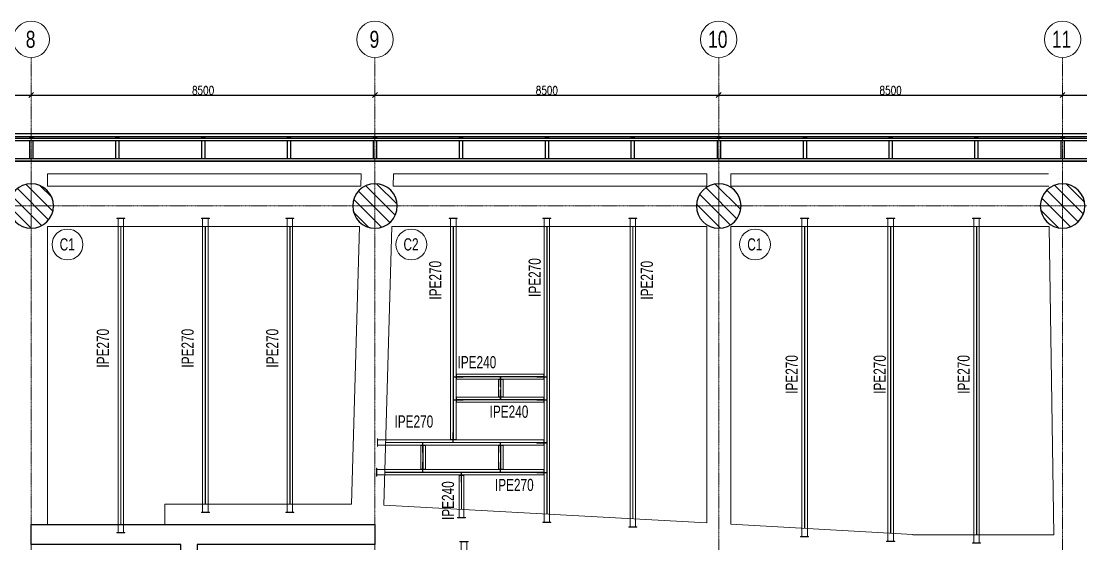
# Model space of a CAD drawing. Header units: millimetres. Extents: x -899 to 76352, y -21218 to 30068.
# Drawn here: x 12399 to 38598, y 17150 to 30068 of the extents above; entities that cross this region are included whole.
import ezdxf

# ---------------------------------------------------------------- set-up
doc = ezdxf.new("R2010")
doc.units = ezdxf.units.MM
doc.header["$LTSCALE"] = 0.9
doc.linetypes.add('Grid Line', pattern=[3.33375, 1.905, -0.47625, 0.47625, -0.47625])
for name, color, linetype, lineweight in [('0-2', 250, 'Continuous', 5), ('A_ALMA', 255, 'Continuous', 5), ('E_COLUMNAS', 1, 'Continuous', 18), ('E_COLUMNAS-3', 1, 'Continuous', 35), ('E_COLUMNAS-4', 1, 'Continuous', 25), ('E_EJES', 8, 'Continuous', 9), ('E_EJES-1', 8, 'Grid Line', 9), ('E_MUROS-1', 2, 'Continuous', 25), ('E_TEXTO', 3, 'Continuous', 9), ('E_VIGAS', 5, 'Continuous', 9), ('E_VIGAS-1', 5, 'Continuous', 25), ('E_VIGAS-2', 10, 'Continuous', 25), ('P-PLATINA', 6, 'Continuous', 15), ('VIGAS_HCB', 253, 'Continuous', 15)]:
    doc.layers.add(name, color=color, linetype=linetype, lineweight=lineweight)
doc.layers.add('COTAS', color=8, linetype='Continuous')
doc.styles.add('Arial Narrow', font='', dxfattribs={"width": 0.85, "height": 0.3})
doc.styles.add('CNI_COTAS', font='romans.shx', dxfattribs={"width": 0.8})
doc.styles.add('Swis721 LtCn BT', font='swisscl.ttf', dxfattribs={"height": 0.42})
doc.styles.get('Arial Narrow').set_extended_font_data('Arial Narrow')
doc.dimstyles.new('1.5', dxfattribs={"dimscale": 0, "dimtxt": 200, "dimasz": 120, "dimexe": 4, "dimexo": 4, "dimgap": 15, "dimtad": 1, "dimdec": 0, "dimzin": 4, "dimdsep": 46, "dimtxsty": 'CNI_COTAS', "dimblk": 'OBLIQUE', "dimcen": -0.09, "dimclrd": 256, "dimclrt": 3, "dimadec": 0, "dimazin": 0, "dimtfac": 1, "dimtdec": 0, "dimtmove": 2, "dimatfit": 0, "dimldrblk": 'OBLIQUE', "dimfxl": 0.05, "dimtolj": 1, "dimtzin": 0, "dimarcsym": 0})

# ---------------------------------------------------------------- blocks, each defined once
blk = doc.blocks.new('EST_SFM_VIGA-METALICA-SECCION-C - EST_SFM_VIGA-METALICA-UPN160-1604346-PLANTA TIPO PISO 18 A PISO 23')
at = {"layer": 'E_VIGAS-1'}
for p, q in [((30.11, 0.018), (-30.277, 0.018)), ((-30.272, -0.047), (30.104, -0.047))]:
    blk.add_line(p, q, dxfattribs=at)
blk = doc.blocks.new('EST_SFM_VIGA-METALICA-SECCION-C - EST_SFM_VIGA-METALICA-UPN100-1526554-PLANTA TIPO PISO 18 A PISO 23')
at = {"layer": 'E_VIGAS-2'}
for p, q in [((34.942, 0.018), (-34.929, 0.018)), ((-34.929, -0.032), (34.942, -0.032))]:
    blk.add_line(p, q, dxfattribs=at)
blk = doc.blocks.new('EST_SFM_VIGA-METALICA-SECCION-C - EST_SFM_VIGA-METALICA-UPN100-1526616-PLANTA TIPO PISO 18 A PISO 23')
at = {"layer": 'E_VIGAS-2'}
for p, q in [((34.044, 0.032), (-34.827, 0.032)), ((-34.827, -0.018), (34.044, -0.018))]:
    blk.add_line(p, q, dxfattribs=at)
blk = doc.blocks.new('DCTIB_CNI_EST_MOD-1A-FAC_0001_rvt-2-PLANTA TIPO PISO 18 A PISO 23')
at = {"layer": 'E_VIGAS-1'}
for p, q in [((-65.703, 167.858), (-65.703, 167.859)), ((-65.703, 167.859), (-65.675, 167.859)), ((-65.621, 167.858), (-65.703, 167.858)), ((-65.703, 167.858), (-65.703, 167.83)), ((-65.703, 167.78), (-65.703, 167.33)), ((-65.665, 167.864), (-65.665, 167.878)), ((-65.665, 167.859), (-65.665, 167.864)), ((-65.66, 167.878), (-65.66, 167.864)), ((-65.66, 167.864), (-65.66, 167.859)), ((-65.649, 167.859), (-65.621, 167.859)), ((-65.621, 167.859), (-65.621, 167.858)), ((-65.621, 167.858), (-65.621, 167.83)), ((-65.621, 167.78), (-65.621, 167.33)), ((-63.578, 167.858), (-63.578, 167.859)), ((-63.578, 167.859), (-63.55, 167.859)), ((-63.496, 167.858), (-63.578, 167.858)), ((-63.578, 167.858), (-63.578, 167.83)), ((-63.578, 167.78), (-63.578, 167.33)), ((-63.54, 167.864), (-63.54, 167.878)), ((-63.54, 167.859), (-63.54, 167.864)), ((-63.535, 167.878), (-63.535, 167.864)), ((-63.535, 167.864), (-63.535, 167.859)), ((-63.524, 167.859), (-63.496, 167.859)), ((-63.496, 167.859), (-63.496, 167.858)), ((-63.496, 167.858), (-63.496, 167.83)), ((-63.496, 167.78), (-63.496, 167.33)), ((-61.453, 167.858), (-61.453, 167.859)), ((-61.453, 167.859), (-61.425, 167.859)), ((-61.371, 167.858), (-61.453, 167.858)), ((-61.453, 167.858), (-61.453, 167.83)), ((-61.453, 167.78), (-61.453, 167.33)), ((-61.415, 167.864), (-61.415, 167.878)), ((-61.415, 167.859), (-61.415, 167.864)), ((-61.41, 167.878), (-61.41, 167.864)), ((-61.41, 167.864), (-61.41, 167.859)), ((-61.399, 167.859), (-61.371, 167.859)), ((-61.371, 167.859), (-61.371, 167.858)), ((-61.371, 167.858), (-61.371, 167.83)), ((-61.371, 167.78), (-61.371, 167.33)), ((-59.328, 167.859), (-59.3, 167.859)), ((-59.328, 167.858), (-59.328, 167.859)), ((-59.246, 167.858), (-59.328, 167.858)), ((-59.328, 167.83), (-59.328, 167.858)), ((-59.328, 167.33), (-59.328, 167.78)), ((-59.29, 167.864), (-59.29, 167.878)), ((-59.29, 167.859), (-59.29, 167.864)), ((-59.285, 167.878), (-59.285, 167.864)), ((-59.285, 167.864), (-59.285, 167.859)), ((-59.274, 167.859), (-59.246, 167.859)), ((-59.246, 167.859), (-59.246, 167.858)), ((-59.246, 167.83), (-59.246, 167.858)), ((-59.246, 167.33), (-59.246, 167.78)), ((-57.203, 167.858), (-57.203, 167.859)), ((-57.203, 167.859), (-57.176, 167.859)), ((-57.121, 167.858), (-57.203, 167.858)), ((-57.203, 167.858), (-57.203, 167.83)), ((-57.203, 167.78), (-57.203, 167.33)), ((-57.165, 167.864), (-57.165, 167.878)), ((-57.165, 167.859), (-57.165, 167.864)), ((-57.16, 167.878), (-57.16, 167.864)), ((-57.16, 167.864), (-57.16, 167.859)), ((-57.149, 167.859), (-57.121, 167.859)), ((-57.121, 167.859), (-57.121, 167.858)), ((-57.121, 167.858), (-57.121, 167.83)), ((-57.121, 167.78), (-57.121, 167.33)), ((-55.078, 167.858), (-55.078, 167.859)), ((-55.078, 167.859), (-55.05, 167.859)), ((-54.996, 167.858), (-55.078, 167.858)), ((-55.078, 167.858), (-55.078, 167.83)), ((-55.078, 167.78), (-55.078, 167.33)), ((-55.04, 167.864), (-55.04, 167.878)), ((-55.04, 167.859), (-55.04, 167.864)), ((-55.035, 167.878), (-55.035, 167.864)), ((-55.035, 167.864), (-55.035, 167.859)), ((-55.024, 167.859), (-54.996, 167.859)), ((-54.996, 167.859), (-54.996, 167.858)), ((-54.996, 167.858), (-54.996, 167.83)), ((-54.996, 167.78), (-54.996, 167.33)), ((-52.953, 167.858), (-52.953, 167.859)), ((-52.953, 167.859), (-52.925, 167.859)), ((-52.871, 167.858), (-52.953, 167.858)), ((-52.953, 167.858), (-52.953, 167.83)), ((-52.953, 167.78), (-52.953, 167.33)), ((-52.915, 167.864), (-52.915, 167.878)), ((-52.915, 167.859), (-52.915, 167.864)), ((-52.91, 167.878), (-52.91, 167.864)), ((-52.91, 167.864), (-52.91, 167.859)), ((-52.899, 167.859), (-52.871, 167.859)), ((-52.871, 167.859), (-52.871, 167.858)), ((-52.871, 167.858), (-52.871, 167.83)), ((-52.871, 167.78), (-52.871, 167.33)), ((-50.828, 167.859), (-50.8, 167.859)), ((-50.828, 167.858), (-50.828, 167.859)), ((-50.746, 167.858), (-50.828, 167.858)), ((-50.828, 167.83), (-50.828, 167.858)), ((-50.828, 167.33), (-50.828, 167.78)), ((-50.79, 167.864), (-50.79, 167.878)), ((-50.79, 167.859), (-50.79, 167.864)), ((-50.785, 167.878), (-50.785, 167.864)), ((-50.785, 167.864), (-50.785, 167.859)), ((-50.774, 167.859), (-50.746, 167.859)), ((-50.746, 167.859), (-50.746, 167.858)), ((-50.746, 167.83), (-50.746, 167.858)), ((-50.746, 167.33), (-50.746, 167.78)), ((-48.703, 167.858), (-48.703, 167.859)), ((-48.703, 167.859), (-48.676, 167.859)), ((-48.621, 167.858), (-48.703, 167.858)), ((-48.703, 167.858), (-48.703, 167.83)), ((-48.703, 167.78), (-48.703, 167.33)), ((-48.665, 167.864), (-48.665, 167.878)), ((-48.665, 167.859), (-48.665, 167.864)), ((-48.66, 167.878), (-48.66, 167.864)), ((-48.66, 167.864), (-48.66, 167.859)), ((-48.649, 167.859), (-48.621, 167.859)), ((-48.621, 167.859), (-48.621, 167.858)), ((-48.621, 167.858), (-48.621, 167.83)), ((-48.621, 167.78), (-48.621, 167.33)), ((-46.578, 167.858), (-46.578, 167.859)), ((-46.578, 167.859), (-46.55, 167.859)), ((-46.496, 167.858), (-46.578, 167.858)), ((-46.578, 167.858), (-46.578, 167.83)), ((-46.578, 167.78), (-46.578, 167.33)), ((-46.54, 167.864), (-46.54, 167.878)), ((-46.54, 167.859), (-46.54, 167.864)), ((-46.535, 167.878), (-46.535, 167.864)), ((-46.535, 167.864), (-46.535, 167.859)), ((-46.524, 167.859), (-46.496, 167.859)), ((-46.496, 167.859), (-46.496, 167.858)), ((-46.496, 167.858), (-46.496, 167.83)), ((-46.496, 167.78), (-46.496, 167.33)), ((-44.453, 167.858), (-44.453, 167.859)), ((-44.453, 167.859), (-44.425, 167.859)), ((-44.371, 167.858), (-44.453, 167.858)), ((-44.453, 167.858), (-44.453, 167.83)), ((-44.453, 167.78), (-44.453, 167.33)), ((-44.415, 167.864), (-44.415, 167.878)), ((-44.415, 167.859), (-44.415, 167.864)), ((-44.41, 167.878), (-44.41, 167.864)), ((-44.41, 167.864), (-44.41, 167.859)), ((-44.399, 167.859), (-44.371, 167.859)), ((-44.371, 167.859), (-44.371, 167.858)), ((-44.371, 167.858), (-44.371, 167.83)), ((-44.371, 167.78), (-44.371, 167.33)), ((-42.328, 167.859), (-42.3, 167.859)), ((-42.328, 167.858), (-42.328, 167.859)), ((-42.246, 167.858), (-42.328, 167.858)), ((-42.328, 167.83), (-42.328, 167.858)), ((-42.328, 167.33), (-42.328, 167.78)), ((-42.29, 167.864), (-42.29, 167.878)), ((-42.29, 167.859), (-42.29, 167.864)), ((-42.285, 167.878), (-42.285, 167.864)), ((-42.285, 167.864), (-42.285, 167.859)), ((-42.274, 167.859), (-42.246, 167.859)), ((-42.246, 167.859), (-42.246, 167.858)), ((-42.246, 167.83), (-42.246, 167.858)), ((-42.246, 167.33), (-42.246, 167.78)), ((-40.203, 167.858), (-40.203, 167.859)), ((-40.203, 167.859), (-40.176, 167.859)), ((-40.121, 167.858), (-40.203, 167.858)), ((-40.203, 167.858), (-40.203, 167.83)), ((-40.203, 167.78), (-40.203, 167.33)), ((-40.165, 167.864), (-40.165, 167.878)), ((-40.165, 167.859), (-40.165, 167.864)), ((-40.16, 167.878), (-40.16, 167.864)), ((-40.16, 167.864), (-40.16, 167.859)), ((-40.149, 167.859), (-40.121, 167.859)), ((-40.121, 167.859), (-40.121, 167.858)), ((-40.121, 167.858), (-40.121, 167.83)), ((-40.121, 167.78), (-40.121, 167.33)), ((-65.703, 167.28), (-65.703, 167.263)), ((-65.621, 167.263), (-65.703, 167.263)), ((-65.621, 167.28), (-65.621, 167.263)), ((-63.578, 167.28), (-63.578, 167.263)), ((-63.496, 167.263), (-63.578, 167.263)), ((-63.496, 167.28), (-63.496, 167.263)), ((-61.453, 167.28), (-61.453, 167.263)), ((-61.371, 167.263), (-61.453, 167.263)), ((-61.371, 167.28), (-61.371, 167.263)), ((-59.328, 167.263), (-59.328, 167.28)), ((-59.246, 167.263), (-59.328, 167.263)), ((-59.246, 167.263), (-59.246, 167.28)), ((-57.203, 167.28), (-57.203, 167.263)), ((-57.121, 167.263), (-57.203, 167.263)), ((-57.121, 167.28), (-57.121, 167.263)), ((-55.078, 167.28), (-55.078, 167.263)), ((-54.996, 167.263), (-55.078, 167.263)), ((-54.996, 167.28), (-54.996, 167.263)), ((-52.953, 167.28), (-52.953, 167.26)), ((-52.871, 167.26), (-52.953, 167.26)), ((-52.871, 167.28), (-52.871, 167.26)), ((-50.828, 167.263), (-50.828, 167.28)), ((-50.746, 167.263), (-50.828, 167.263)), ((-50.746, 167.263), (-50.746, 167.28)), ((-48.703, 167.28), (-48.703, 167.263)), ((-48.621, 167.263), (-48.703, 167.263)), ((-48.621, 167.28), (-48.621, 167.263)), ((-46.578, 167.28), (-46.578, 167.263)), ((-46.496, 167.263), (-46.578, 167.263)), ((-46.496, 167.28), (-46.496, 167.263)), ((-44.453, 167.28), (-44.453, 167.263)), ((-44.371, 167.263), (-44.453, 167.263)), ((-44.371, 167.28), (-44.371, 167.263)), ((-42.328, 167.263), (-42.328, 167.28)), ((-42.246, 167.263), (-42.328, 167.263)), ((-42.246, 167.263), (-42.246, 167.28)), ((-40.203, 167.28), (-40.203, 167.263)), ((-40.121, 167.263), (-40.203, 167.263)), ((-40.121, 167.28), (-40.121, 167.263))]:
    blk.add_line(p, q, dxfattribs=at)
for points, knots in [([(-65.675, 167.859), (-65.674, 167.859), (-65.673, 167.859), (-65.67, 167.859), (-65.668, 167.86), (-65.666, 167.86), (-65.665, 167.862), (-65.665, 167.863), (-65.665, 167.864)], [0, 0, 0, 0, 0.142857, 0.285714, 0.428571, 0.571429, 0.785714, 1, 1, 1, 1]), ([(-65.665, 167.864), (-65.665, 167.863), (-65.665, 167.862), (-65.667, 167.86), (-65.668, 167.86), (-65.67, 167.859), (-65.671, 167.859), (-65.672, 167.859), (-65.674, 167.859), (-65.675, 167.859)], [0, 0, 0, 0, 0.285714, 0.428571, 0.571429, 0.678571, 0.732143, 0.785714, 1, 1, 1, 1]), ([(-65.649, 167.859), (-65.65, 167.859), (-65.651, 167.859), (-65.654, 167.859), (-65.656, 167.86), (-65.658, 167.86), (-65.659, 167.862), (-65.66, 167.863), (-65.66, 167.864)], [0, 0, 0, 0, 0.142857, 0.285714, 0.428571, 0.571429, 0.785714, 1, 1, 1, 1]), ([(-65.66, 167.864), (-65.66, 167.863), (-65.659, 167.862), (-65.658, 167.86), (-65.656, 167.86), (-65.655, 167.859), (-65.654, 167.859), (-65.652, 167.859), (-65.65, 167.859), (-65.649, 167.859)], [0, 0, 0, 0, 0.285714, 0.428571, 0.571429, 0.678571, 0.732143, 0.785714, 1, 1, 1, 1]), ([(-63.55, 167.859), (-63.549, 167.859), (-63.548, 167.859), (-63.545, 167.859), (-63.543, 167.86), (-63.541, 167.86), (-63.54, 167.862), (-63.54, 167.863), (-63.54, 167.864)], [0, 0, 0, 0, 0.142857, 0.285714, 0.428571, 0.571429, 0.785714, 1, 1, 1, 1]), ([(-63.54, 167.864), (-63.54, 167.863), (-63.54, 167.862), (-63.542, 167.86), (-63.543, 167.86), (-63.545, 167.859), (-63.546, 167.859), (-63.547, 167.859), (-63.549, 167.859), (-63.55, 167.859)], [0, 0, 0, 0, 0.285714, 0.428571, 0.571429, 0.678571, 0.732143, 0.785714, 1, 1, 1, 1]), ([(-63.524, 167.859), (-63.525, 167.859), (-63.526, 167.859), (-63.529, 167.859), (-63.531, 167.86), (-63.533, 167.86), (-63.534, 167.862), (-63.535, 167.863), (-63.535, 167.864)], [0, 0, 0, 0, 0.142857, 0.285714, 0.428571, 0.571429, 0.785714, 1, 1, 1, 1]), ([(-63.535, 167.864), (-63.535, 167.863), (-63.534, 167.862), (-63.533, 167.86), (-63.531, 167.86), (-63.53, 167.859), (-63.529, 167.859), (-63.527, 167.859), (-63.525, 167.859), (-63.524, 167.859)], [0, 0, 0, 0, 0.285714, 0.428571, 0.571429, 0.678571, 0.732143, 0.785714, 1, 1, 1, 1]), ([(-61.425, 167.859), (-61.424, 167.859), (-61.423, 167.859), (-61.42, 167.859), (-61.418, 167.86), (-61.416, 167.86), (-61.415, 167.862), (-61.415, 167.863), (-61.415, 167.864)], [0, 0, 0, 0, 0.142857, 0.285714, 0.428571, 0.571429, 0.785714, 1, 1, 1, 1]), ([(-61.415, 167.864), (-61.415, 167.863), (-61.415, 167.862), (-61.417, 167.86), (-61.418, 167.86), (-61.42, 167.859), (-61.421, 167.859), (-61.422, 167.859), (-61.424, 167.859), (-61.425, 167.859)], [0, 0, 0, 0, 0.285714, 0.428571, 0.571429, 0.678571, 0.732143, 0.785714, 1, 1, 1, 1]), ([(-61.399, 167.859), (-61.4, 167.859), (-61.401, 167.859), (-61.404, 167.859), (-61.406, 167.86), (-61.408, 167.86), (-61.409, 167.862), (-61.41, 167.863), (-61.41, 167.864)], [0, 0, 0, 0, 0.142857, 0.285714, 0.428571, 0.571429, 0.785714, 1, 1, 1, 1]), ([(-61.41, 167.864), (-61.41, 167.863), (-61.409, 167.862), (-61.408, 167.86), (-61.406, 167.86), (-61.405, 167.859), (-61.404, 167.859), (-61.402, 167.859), (-61.4, 167.859), (-61.399, 167.859)], [0, 0, 0, 0, 0.285714, 0.428571, 0.571429, 0.678571, 0.732143, 0.785714, 1, 1, 1, 1]), ([(-59.29, 167.864), (-59.29, 167.863), (-59.29, 167.862), (-59.292, 167.86), (-59.293, 167.86), (-59.295, 167.859), (-59.296, 167.859), (-59.297, 167.859), (-59.299, 167.859), (-59.3, 167.859)], [0, 0, 0, 0, 0.285714, 0.428571, 0.571429, 0.678571, 0.732143, 0.785714, 1, 1, 1, 1]), ([(-59.3, 167.859), (-59.299, 167.859), (-59.298, 167.859), (-59.295, 167.859), (-59.293, 167.86), (-59.291, 167.86), (-59.29, 167.862), (-59.29, 167.863), (-59.29, 167.864)], [0, 0, 0, 0, 0.142857, 0.285714, 0.428571, 0.571429, 0.785714, 1, 1, 1, 1]), ([(-59.285, 167.864), (-59.285, 167.863), (-59.284, 167.862), (-59.283, 167.86), (-59.281, 167.86), (-59.28, 167.859), (-59.279, 167.859), (-59.277, 167.859), (-59.275, 167.859), (-59.274, 167.859)], [0, 0, 0, 0, 0.285714, 0.428571, 0.571429, 0.678571, 0.732143, 0.785714, 1, 1, 1, 1]), ([(-59.274, 167.859), (-59.275, 167.859), (-59.276, 167.859), (-59.279, 167.859), (-59.281, 167.86), (-59.283, 167.86), (-59.284, 167.862), (-59.285, 167.863), (-59.285, 167.864)], [0, 0, 0, 0, 0.142857, 0.285714, 0.428571, 0.571429, 0.785714, 1, 1, 1, 1]), ([(-57.176, 167.859), (-57.175, 167.859), (-57.173, 167.859), (-57.171, 167.859), (-57.168, 167.86), (-57.167, 167.86), (-57.165, 167.862), (-57.165, 167.863), (-57.165, 167.864)], [0, 0, 0, 0, 0.142857, 0.285714, 0.428571, 0.571429, 0.785714, 1, 1, 1, 1]), ([(-57.165, 167.864), (-57.165, 167.863), (-57.165, 167.862), (-57.167, 167.86), (-57.168, 167.86), (-57.17, 167.859), (-57.171, 167.859), (-57.173, 167.859), (-57.174, 167.859), (-57.176, 167.859)], [0, 0, 0, 0, 0.285714, 0.428571, 0.571429, 0.678571, 0.732143, 0.785714, 1, 1, 1, 1]), ([(-57.149, 167.859), (-57.15, 167.859), (-57.152, 167.859), (-57.154, 167.859), (-57.156, 167.86), (-57.158, 167.86), (-57.16, 167.862), (-57.16, 167.863), (-57.16, 167.864)], [0, 0, 0, 0, 0.142857, 0.285714, 0.428571, 0.571429, 0.785714, 1, 1, 1, 1]), ([(-57.16, 167.864), (-57.16, 167.863), (-57.159, 167.862), (-57.158, 167.86), (-57.156, 167.86), (-57.155, 167.859), (-57.154, 167.859), (-57.152, 167.859), (-57.15, 167.859), (-57.149, 167.859)], [0, 0, 0, 0, 0.285714, 0.428571, 0.571429, 0.678571, 0.732143, 0.785714, 1, 1, 1, 1]), ([(-55.05, 167.859), (-55.049, 167.859), (-55.048, 167.859), (-55.045, 167.859), (-55.043, 167.86), (-55.041, 167.86), (-55.04, 167.862), (-55.04, 167.863), (-55.04, 167.864)], [0, 0, 0, 0, 0.142857, 0.285714, 0.428571, 0.571429, 0.785714, 1, 1, 1, 1]), ([(-55.04, 167.864), (-55.04, 167.863), (-55.04, 167.862), (-55.042, 167.86), (-55.043, 167.86), (-55.045, 167.859), (-55.046, 167.859), (-55.047, 167.859), (-55.049, 167.859), (-55.05, 167.859)], [0, 0, 0, 0, 0.285714, 0.428571, 0.571429, 0.678571, 0.732143, 0.785714, 1, 1, 1, 1]), ([(-55.024, 167.859), (-55.025, 167.859), (-55.026, 167.859), (-55.029, 167.859), (-55.031, 167.86), (-55.033, 167.86), (-55.034, 167.862), (-55.035, 167.863), (-55.035, 167.864)], [0, 0, 0, 0, 0.142857, 0.285714, 0.428571, 0.571429, 0.785714, 1, 1, 1, 1]), ([(-55.035, 167.864), (-55.035, 167.863), (-55.034, 167.862), (-55.033, 167.86), (-55.031, 167.86), (-55.03, 167.859), (-55.029, 167.859), (-55.027, 167.859), (-55.025, 167.859), (-55.024, 167.859)], [0, 0, 0, 0, 0.285714, 0.428571, 0.571429, 0.678571, 0.732143, 0.785714, 1, 1, 1, 1]), ([(-52.925, 167.859), (-52.924, 167.859), (-52.923, 167.859), (-52.92, 167.859), (-52.918, 167.86), (-52.916, 167.86), (-52.915, 167.862), (-52.915, 167.863), (-52.915, 167.864)], [0, 0, 0, 0, 0.142857, 0.285714, 0.428571, 0.571429, 0.785714, 1, 1, 1, 1]), ([(-52.915, 167.864), (-52.915, 167.863), (-52.915, 167.862), (-52.917, 167.86), (-52.918, 167.86), (-52.92, 167.859), (-52.921, 167.859), (-52.922, 167.859), (-52.924, 167.859), (-52.925, 167.859)], [0, 0, 0, 0, 0.285714, 0.428571, 0.571429, 0.678571, 0.732143, 0.785714, 1, 1, 1, 1]), ([(-52.899, 167.859), (-52.9, 167.859), (-52.901, 167.859), (-52.904, 167.859), (-52.906, 167.86), (-52.908, 167.86), (-52.909, 167.862), (-52.91, 167.863), (-52.91, 167.864)], [0, 0, 0, 0, 0.142857, 0.285714, 0.428571, 0.571429, 0.785714, 1, 1, 1, 1]), ([(-52.91, 167.864), (-52.91, 167.863), (-52.909, 167.862), (-52.908, 167.86), (-52.906, 167.86), (-52.905, 167.859), (-52.904, 167.859), (-52.902, 167.859), (-52.9, 167.859), (-52.899, 167.859)], [0, 0, 0, 0, 0.285714, 0.428571, 0.571429, 0.678571, 0.732143, 0.785714, 1, 1, 1, 1]), ([(-50.79, 167.864), (-50.79, 167.863), (-50.79, 167.862), (-50.792, 167.86), (-50.793, 167.86), (-50.795, 167.859), (-50.796, 167.859), (-50.797, 167.859), (-50.799, 167.859), (-50.8, 167.859)], [0, 0, 0, 0, 0.285714, 0.428571, 0.571429, 0.678571, 0.732143, 0.785714, 1, 1, 1, 1]), ([(-50.8, 167.859), (-50.799, 167.859), (-50.798, 167.859), (-50.795, 167.859), (-50.793, 167.86), (-50.791, 167.86), (-50.79, 167.862), (-50.79, 167.863), (-50.79, 167.864)], [0, 0, 0, 0, 0.142857, 0.285714, 0.428571, 0.571429, 0.785714, 1, 1, 1, 1]), ([(-50.785, 167.864), (-50.785, 167.863), (-50.784, 167.862), (-50.783, 167.86), (-50.781, 167.86), (-50.78, 167.859), (-50.779, 167.859), (-50.777, 167.859), (-50.775, 167.859), (-50.774, 167.859)], [0, 0, 0, 0, 0.285714, 0.428571, 0.571429, 0.678571, 0.732143, 0.785714, 1, 1, 1, 1]), ([(-50.774, 167.859), (-50.775, 167.859), (-50.776, 167.859), (-50.779, 167.859), (-50.781, 167.86), (-50.783, 167.86), (-50.784, 167.862), (-50.785, 167.863), (-50.785, 167.864)], [0, 0, 0, 0, 0.142857, 0.285714, 0.428571, 0.571429, 0.785714, 1, 1, 1, 1]), ([(-48.676, 167.859), (-48.675, 167.859), (-48.673, 167.859), (-48.671, 167.859), (-48.668, 167.86), (-48.667, 167.86), (-48.665, 167.862), (-48.665, 167.863), (-48.665, 167.864)], [0, 0, 0, 0, 0.142857, 0.285714, 0.428571, 0.571429, 0.785714, 1, 1, 1, 1]), ([(-48.665, 167.864), (-48.665, 167.863), (-48.665, 167.862), (-48.667, 167.86), (-48.668, 167.86), (-48.67, 167.859), (-48.671, 167.859), (-48.673, 167.859), (-48.674, 167.859), (-48.676, 167.859)], [0, 0, 0, 0, 0.285714, 0.428571, 0.571429, 0.678571, 0.732143, 0.785714, 1, 1, 1, 1]), ([(-48.649, 167.859), (-48.65, 167.859), (-48.652, 167.859), (-48.654, 167.859), (-48.656, 167.86), (-48.658, 167.86), (-48.66, 167.862), (-48.66, 167.863), (-48.66, 167.864)], [0, 0, 0, 0, 0.142857, 0.285714, 0.428571, 0.571429, 0.785714, 1, 1, 1, 1]), ([(-48.66, 167.864), (-48.66, 167.863), (-48.659, 167.862), (-48.658, 167.86), (-48.656, 167.86), (-48.655, 167.859), (-48.654, 167.859), (-48.652, 167.859), (-48.65, 167.859), (-48.649, 167.859)], [0, 0, 0, 0, 0.285714, 0.428571, 0.571429, 0.678571, 0.732143, 0.785714, 1, 1, 1, 1]), ([(-46.55, 167.859), (-46.549, 167.859), (-46.548, 167.859), (-46.545, 167.859), (-46.543, 167.86), (-46.541, 167.86), (-46.54, 167.862), (-46.54, 167.863), (-46.54, 167.864)], [0, 0, 0, 0, 0.142857, 0.285714, 0.428571, 0.571429, 0.785714, 1, 1, 1, 1]), ([(-46.54, 167.864), (-46.54, 167.863), (-46.54, 167.862), (-46.542, 167.86), (-46.543, 167.86), (-46.545, 167.859), (-46.546, 167.859), (-46.547, 167.859), (-46.549, 167.859), (-46.55, 167.859)], [0, 0, 0, 0, 0.285714, 0.428571, 0.571429, 0.678571, 0.732143, 0.785714, 1, 1, 1, 1]), ([(-46.524, 167.859), (-46.525, 167.859), (-46.526, 167.859), (-46.529, 167.859), (-46.531, 167.86), (-46.533, 167.86), (-46.534, 167.862), (-46.535, 167.863), (-46.535, 167.864)], [0, 0, 0, 0, 0.142857, 0.285714, 0.428571, 0.571429, 0.785714, 1, 1, 1, 1]), ([(-46.535, 167.864), (-46.535, 167.863), (-46.534, 167.862), (-46.533, 167.86), (-46.531, 167.86), (-46.53, 167.859), (-46.529, 167.859), (-46.527, 167.859), (-46.525, 167.859), (-46.524, 167.859)], [0, 0, 0, 0, 0.285714, 0.428571, 0.571429, 0.678571, 0.732143, 0.785714, 1, 1, 1, 1]), ([(-44.425, 167.859), (-44.424, 167.859), (-44.423, 167.859), (-44.42, 167.859), (-44.418, 167.86), (-44.416, 167.86), (-44.415, 167.862), (-44.415, 167.863), (-44.415, 167.864)], [0, 0, 0, 0, 0.142857, 0.285714, 0.428571, 0.571429, 0.785714, 1, 1, 1, 1]), ([(-44.415, 167.864), (-44.415, 167.863), (-44.415, 167.862), (-44.417, 167.86), (-44.418, 167.86), (-44.42, 167.859), (-44.421, 167.859), (-44.422, 167.859), (-44.424, 167.859), (-44.425, 167.859)], [0, 0, 0, 0, 0.285714, 0.428571, 0.571429, 0.678571, 0.732143, 0.785714, 1, 1, 1, 1]), ([(-44.399, 167.859), (-44.4, 167.859), (-44.401, 167.859), (-44.404, 167.859), (-44.406, 167.86), (-44.408, 167.86), (-44.409, 167.862), (-44.41, 167.863), (-44.41, 167.864)], [0, 0, 0, 0, 0.142857, 0.285714, 0.428571, 0.571429, 0.785714, 1, 1, 1, 1]), ([(-44.41, 167.864), (-44.41, 167.863), (-44.409, 167.862), (-44.408, 167.86), (-44.406, 167.86), (-44.405, 167.859), (-44.404, 167.859), (-44.402, 167.859), (-44.4, 167.859), (-44.399, 167.859)], [0, 0, 0, 0, 0.285714, 0.428571, 0.571429, 0.678571, 0.732143, 0.785714, 1, 1, 1, 1]), ([(-42.29, 167.864), (-42.29, 167.863), (-42.29, 167.862), (-42.292, 167.86), (-42.293, 167.86), (-42.295, 167.859), (-42.296, 167.859), (-42.297, 167.859), (-42.299, 167.859), (-42.3, 167.859)], [0, 0, 0, 0, 0.285714, 0.428571, 0.571429, 0.678571, 0.732143, 0.785714, 1, 1, 1, 1]), ([(-42.3, 167.859), (-42.299, 167.859), (-42.298, 167.859), (-42.295, 167.859), (-42.293, 167.86), (-42.291, 167.86), (-42.29, 167.862), (-42.29, 167.863), (-42.29, 167.864)], [0, 0, 0, 0, 0.142857, 0.285714, 0.428571, 0.571429, 0.785714, 1, 1, 1, 1]), ([(-42.285, 167.864), (-42.285, 167.863), (-42.284, 167.862), (-42.283, 167.86), (-42.281, 167.86), (-42.28, 167.859), (-42.279, 167.859), (-42.277, 167.859), (-42.275, 167.859), (-42.274, 167.859)], [0, 0, 0, 0, 0.285714, 0.428571, 0.571429, 0.678571, 0.732143, 0.785714, 1, 1, 1, 1]), ([(-42.274, 167.859), (-42.275, 167.859), (-42.276, 167.859), (-42.279, 167.859), (-42.281, 167.86), (-42.283, 167.86), (-42.284, 167.862), (-42.285, 167.863), (-42.285, 167.864)], [0, 0, 0, 0, 0.142857, 0.285714, 0.428571, 0.571429, 0.785714, 1, 1, 1, 1]), ([(-40.176, 167.859), (-40.175, 167.859), (-40.173, 167.859), (-40.171, 167.859), (-40.168, 167.86), (-40.167, 167.86), (-40.165, 167.862), (-40.165, 167.863), (-40.165, 167.864)], [0, 0, 0, 0, 0.142857, 0.285714, 0.428571, 0.571429, 0.785714, 1, 1, 1, 1]), ([(-40.165, 167.864), (-40.165, 167.863), (-40.165, 167.862), (-40.167, 167.86), (-40.168, 167.86), (-40.17, 167.859), (-40.171, 167.859), (-40.173, 167.859), (-40.174, 167.859), (-40.176, 167.859)], [0, 0, 0, 0, 0.285714, 0.428571, 0.571429, 0.678571, 0.732143, 0.785714, 1, 1, 1, 1]), ([(-40.149, 167.859), (-40.15, 167.859), (-40.152, 167.859), (-40.154, 167.859), (-40.156, 167.86), (-40.158, 167.86), (-40.16, 167.862), (-40.16, 167.863), (-40.16, 167.864)], [0, 0, 0, 0, 0.142857, 0.285714, 0.428571, 0.571429, 0.785714, 1, 1, 1, 1]), ([(-40.16, 167.864), (-40.16, 167.863), (-40.159, 167.862), (-40.158, 167.86), (-40.156, 167.86), (-40.155, 167.859), (-40.154, 167.859), (-40.152, 167.859), (-40.15, 167.859), (-40.149, 167.859)], [0, 0, 0, 0, 0.285714, 0.428571, 0.571429, 0.678571, 0.732143, 0.785714, 1, 1, 1, 1])]:
    blk.add_open_spline(points, degree=3, knots=knots, dxfattribs=at)
for name, p in [('EST_SFM_VIGA-METALICA-SECCION-C - EST_SFM_VIGA-METALICA-UPN160-1604346-PLANTA TIPO PISO 18 A PISO 23', (-40.081, 167.925)), ('EST_SFM_VIGA-METALICA-SECCION-C - EST_SFM_VIGA-METALICA-UPN100-1526554-PLANTA TIPO PISO 18 A PISO 23', (-40.169, 167.812)), ('EST_SFM_VIGA-METALICA-SECCION-C - EST_SFM_VIGA-METALICA-UPN100-1526616-PLANTA TIPO PISO 18 A PISO 23', (-39.77, 167.298))]:
    blk.add_blockref(name, p, dxfattribs=at)
blk = doc.blocks.new('Grid - CNI_NOMBRE EJES-372759-PLANTA TIPO PISO 18 A PISO 23')
at = {"layer": 'E_EJES'}
blk.add_circle((0, 0), 0.003, dxfattribs=at)
blk = doc.blocks.new('CNI_TAG COLUMNAS CONCRETO MARCA - CNI_COLUMNA CONCRETO-582370-PLANTA TIPO PISO 18 A PISO 23')
at = {"layer": 'E_TEXTO'}
for start, end in [(360, 180), (180, 360)]:
    blk.add_arc((0.00026, -0.00015), 0.00254, start, end, dxfattribs=at)
blk = doc.blocks.new('EST_SCM_COLUMNA-SECCION-CIRCULAR - EST_SCM_COLUMNA-CONCRETO-CIRCULAR_Ø_110cm-1246219-_58_00m_N_E_-NIVEL-15 DOC')
at = {"layer": 'E_COLUMNAS'}
h = blk.add_hatch(dxfattribs=at)
h.set_pattern_fill('FP_15', color=256, style=0, pattern_type=2)
h.set_pattern_definition([(135, (65.662, -166.162), (-0.15909903, -0.15909903), [])])
h.paths.add_polyline_path([(0.041, -0.548), (0.122, -0.536), (0.201, -0.512), (0.275, -0.476), (0.343, -0.43), (0.403, -0.374), (0.454, -0.31), (0.496, -0.239), (0.526, -0.162), (0.544, -0.082), (0.55, 0), (0.544, 0.082), (0.526, 0.162), (0.492, 0.245), (0.454, 0.31), (0.402, 0.375), (0.343, 0.43), (0.275, 0.476), (0.201, 0.512), (0.122, 0.536), (0.041, 0.548), (-0.041, 0.548), (-0.122, 0.536), (-0.201, 0.512), (-0.275, 0.476), (-0.343, 0.43), (-0.403, 0.374), (-0.454, 0.31), (-0.496, 0.239), (-0.526, 0.162), (-0.544, 0.082), (-0.55, 0), (-0.544, -0.082), (-0.526, -0.162), (-0.496, -0.239), (-0.454, -0.31), (-0.403, -0.374), (-0.343, -0.43), (-0.275, -0.476), (-0.201, -0.512), (-0.122, -0.536), (-0.041, -0.548)])
at = {"layer": 'E_COLUMNAS-4'}
for start, end in [(0, 180), (180, 0)]:
    blk.add_arc((0, 0), 0.55, start, end, dxfattribs=at)
blk = doc.blocks.new('EST_SCM_COLUMNA-SECCION-CIRCULAR - EST_SCM_COLUMNA-CONCRETO-CIRCULAR_Ø_110cm-V18-_58_00m_N_E_-NIVEL-15 DOC')
at = {"layer": 'E_COLUMNAS'}
h = blk.add_hatch(dxfattribs=at)
h.set_pattern_fill('FP_17', color=256, style=0, pattern_type=2)
h.set_pattern_definition([(135, (57.162, -166.162), (-0.15909903, -0.15909903), [])])
h.paths.add_polyline_path([(-0.041, -0.548), (0.041, -0.548), (0.122, -0.536), (0.204, -0.511), (0.275, -0.476), (0.343, -0.43), (0.403, -0.374), (0.454, -0.31), (0.496, -0.239), (0.526, -0.162), (0.544, -0.082), (0.55, 0), (0.544, 0.082), (0.526, 0.162), (0.496, 0.239), (0.454, 0.31), (0.402, 0.375), (0.343, 0.43), (0.275, 0.476), (0.201, 0.512), (0.122, 0.536), (0.041, 0.548), (-0.041, 0.548), (-0.122, 0.536), (-0.201, 0.512), (-0.275, 0.476), (-0.343, 0.43), (-0.403, 0.374), (-0.454, 0.31), (-0.496, 0.239), (-0.526, 0.162), (-0.544, 0.082), (-0.55, 0), (-0.544, -0.082), (-0.526, -0.162), (-0.496, -0.239), (-0.454, -0.31), (-0.403, -0.374), (-0.343, -0.43), (-0.275, -0.476), (-0.201, -0.512), (-0.122, -0.536), (-0.079, -0.543)])
at = {"layer": 'E_COLUMNAS-4'}
for start, end in [(0, 180), (180, 0)]:
    blk.add_arc((0, 0), 0.55, start, end, dxfattribs=at)
blk = doc.blocks.new('EST_SCM_COLUMNA-SECCION-CIRCULAR - EST_SCM_COLUMNA-CONCRETO-CIRCULAR_Ø_110cm-V19-_58_00m_N_E_-NIVEL-15 DOC')
at = {"layer": 'E_COLUMNAS'}
h = blk.add_hatch(dxfattribs=at)
h.set_pattern_fill('FP_18', color=256, style=0, pattern_type=2)
h.set_pattern_definition([(135, (48.662, -166.162), (-0.15909903, -0.15909903), [])])
h.paths.add_polyline_path([(0.041, -0.548), (0.122, -0.536), (0.201, -0.512), (0.275, -0.476), (0.343, -0.43), (0.403, -0.374), (0.454, -0.31), (0.496, -0.239), (0.526, -0.162), (0.544, -0.082), (0.55, 0), (0.544, 0.082), (0.526, 0.162), (0.496, 0.239), (0.454, 0.31), (0.402, 0.375), (0.343, 0.43), (0.275, 0.476), (0.201, 0.512), (0.122, 0.536), (0.041, 0.548), (-0.041, 0.548), (-0.122, 0.536), (-0.201, 0.512), (-0.275, 0.476), (-0.343, 0.43), (-0.403, 0.374), (-0.454, 0.31), (-0.496, 0.239), (-0.526, 0.162), (-0.544, 0.082), (-0.55, 0), (-0.544, -0.082), (-0.526, -0.162), (-0.496, -0.239), (-0.454, -0.31), (-0.403, -0.374), (-0.343, -0.43), (-0.275, -0.476), (-0.201, -0.512), (-0.122, -0.536), (-0.041, -0.548)])
at = {"layer": 'E_COLUMNAS-4'}
for start, end in [(0, 180), (180, 0)]:
    blk.add_arc((0, 0), 0.55, start, end, dxfattribs=at)
blk = doc.blocks.new('EST_SCM_COLUMNA-SECCION-CIRCULAR - EST_SCM_COLUMNA-CONCRETO-CIRCULAR_Ø_110cm-V20-_58_00m_N_E_-NIVEL-15 DOC')
at = {"layer": 'E_COLUMNAS'}
h = blk.add_hatch(dxfattribs=at)
h.set_pattern_fill('FP_19', color=256, style=0, pattern_type=2)
h.set_pattern_definition([(135, (40.162, -166.162), (-0.15909903, -0.15909903), [])])
h.paths.add_polyline_path([(-0.041, -0.548), (0.041, -0.548), (0.122, -0.536), (0.201, -0.512), (0.275, -0.476), (0.343, -0.43), (0.403, -0.374), (0.454, -0.31), (0.496, -0.239), (0.526, -0.162), (0.544, -0.082), (0.55, 0), (0.544, 0.082), (0.526, 0.162), (0.496, 0.239), (0.454, 0.31), (0.402, 0.375), (0.343, 0.43), (0.275, 0.476), (0.201, 0.512), (0.122, 0.536), (0.041, 0.548), (-0.041, 0.548), (-0.122, 0.536), (-0.201, 0.512), (-0.275, 0.476), (-0.343, 0.43), (-0.403, 0.374), (-0.454, 0.31), (-0.496, 0.239), (-0.526, 0.162), (-0.544, 0.082), (-0.55, 0), (-0.544, -0.082), (-0.526, -0.162), (-0.496, -0.239), (-0.454, -0.31), (-0.403, -0.374), (-0.343, -0.43), (-0.275, -0.476), (-0.201, -0.512), (-0.122, -0.536), (-0.088, -0.541)])
at = {"layer": 'E_COLUMNAS-4'}
for start, end in [(0, 180), (180, 0)]:
    blk.add_arc((0, 0), 0.55, start, end, dxfattribs=at)
blk = doc.blocks.new('_Oblique')
at = {"color": 0, "linetype": 'ByBlock', "lineweight": -2}
blk.add_line((-0.5, -0.5), (0.5, 0.5), dxfattribs=at)
blk = doc.blocks.new('*D560')
at = {"layer": 'COTAS', "lineweight": -2, "transparency": 16777216}
blk.add_line((4146, 28243), (12646, 28243), dxfattribs=at)
at = {"layer": 'Defpoints', "color": 0, "transparency": 16777216}
for p in [(4146, 28243), (12646, 28243), (12646, 28243)]:
    blk.add_point(p, dxfattribs=at)
at = {"layer": 'COTAS', "lineweight": -2, "transparency": 16777216, "xscale": 120, "yscale": 120, "zscale": 120, "rotation": 180}
blk.add_blockref('_Oblique', (4146, 28243), dxfattribs=at)
at = {"layer": 'COTAS', "lineweight": -2, "transparency": 16777216, "xscale": 120, "yscale": 120, "zscale": 120}
blk.add_blockref('_Oblique', (12646, 28243), dxfattribs=at)
at = {"layer": 'COTAS', "color": 3, "transparency": 16777216, "insert": (8396, 28358), "char_height": 200, "attachment_point": 5, "style": 'CNI_COTAS'}
blk.add_mtext('\\A1;8500', dxfattribs=at)
blk = doc.blocks.new('*D561')
at = {"layer": 'COTAS', "lineweight": -2, "transparency": 16777216}
blk.add_line((12646, 28243), (21146, 28243), dxfattribs=at)
at = {"layer": 'Defpoints', "color": 0, "transparency": 16777216}
for p in [(12646, 28243), (21146, 28243), (21146, 28243)]:
    blk.add_point(p, dxfattribs=at)
at = {"layer": 'COTAS', "lineweight": -2, "transparency": 16777216, "xscale": 120, "yscale": 120, "zscale": 120, "rotation": 180}
blk.add_blockref('_Oblique', (12646, 28243), dxfattribs=at)
at = {"layer": 'COTAS', "lineweight": -2, "transparency": 16777216, "xscale": 120, "yscale": 120, "zscale": 120}
blk.add_blockref('_Oblique', (21146, 28243), dxfattribs=at)
at = {"layer": 'COTAS', "color": 3, "transparency": 16777216, "insert": (16896, 28358), "char_height": 200, "attachment_point": 5, "style": 'CNI_COTAS'}
blk.add_mtext('\\A1;8500', dxfattribs=at)
blk = doc.blocks.new('*D562')
at = {"layer": 'COTAS', "lineweight": -2, "transparency": 16777216}
blk.add_line((21146, 28243), (29646, 28243), dxfattribs=at)
at = {"layer": 'Defpoints', "color": 0, "transparency": 16777216}
for p in [(21146, 28243), (29646, 28243), (29646, 28243)]:
    blk.add_point(p, dxfattribs=at)
at = {"layer": 'COTAS', "lineweight": -2, "transparency": 16777216, "xscale": 120, "yscale": 120, "zscale": 120, "rotation": 180}
blk.add_blockref('_Oblique', (21146, 28243), dxfattribs=at)
at = {"layer": 'COTAS', "lineweight": -2, "transparency": 16777216, "xscale": 120, "yscale": 120, "zscale": 120}
blk.add_blockref('_Oblique', (29646, 28243), dxfattribs=at)
at = {"layer": 'COTAS', "color": 3, "transparency": 16777216, "insert": (25396, 28358), "char_height": 200, "attachment_point": 5, "style": 'CNI_COTAS'}
blk.add_mtext('\\A1;8500', dxfattribs=at)
blk = doc.blocks.new('*D563')
at = {"layer": 'COTAS', "lineweight": -2, "transparency": 16777216}
blk.add_line((29646, 28243), (38146, 28243), dxfattribs=at)
at = {"layer": 'Defpoints', "color": 0, "transparency": 16777216}
for p in [(29646, 28243), (38146, 28243), (38146, 28243)]:
    blk.add_point(p, dxfattribs=at)
at = {"layer": 'COTAS', "lineweight": -2, "transparency": 16777216, "xscale": 120, "yscale": 120, "zscale": 120, "rotation": 180}
blk.add_blockref('_Oblique', (29646, 28243), dxfattribs=at)
at = {"layer": 'COTAS', "lineweight": -2, "transparency": 16777216, "xscale": 120, "yscale": 120, "zscale": 120}
blk.add_blockref('_Oblique', (38146, 28243), dxfattribs=at)
at = {"layer": 'COTAS', "color": 3, "transparency": 16777216, "insert": (33896, 28358), "char_height": 200, "attachment_point": 5, "style": 'CNI_COTAS'}
blk.add_mtext('\\A1;8500', dxfattribs=at)
blk = doc.blocks.new('*D564')
at = {"layer": 'COTAS', "lineweight": -2, "transparency": 16777216}
blk.add_line((38146, 28243), (46646, 28243), dxfattribs=at)
at = {"layer": 'Defpoints', "color": 0, "transparency": 16777216}
for p in [(38146, 28243), (46646, 28243), (46646, 28243)]:
    blk.add_point(p, dxfattribs=at)
at = {"layer": 'COTAS', "lineweight": -2, "transparency": 16777216, "xscale": 120, "yscale": 120, "zscale": 120, "rotation": 180}
blk.add_blockref('_Oblique', (38146, 28243), dxfattribs=at)
at = {"layer": 'COTAS', "lineweight": -2, "transparency": 16777216, "xscale": 120, "yscale": 120, "zscale": 120}
blk.add_blockref('_Oblique', (46646, 28243), dxfattribs=at)
at = {"layer": 'COTAS', "color": 3, "transparency": 16777216, "insert": (42396, 28358), "char_height": 200, "attachment_point": 5, "style": 'CNI_COTAS'}
blk.add_mtext('\\A1;8500', dxfattribs=at)

msp = doc.modelspace()

# ---------------------------------------------------------------- linework, layer by layer
at = {"layer": 'A_ALMA'}
for p, q in [((14859.4, 17640.2), (14859.4, 24980)), ((14866, 17640.2), (14866, 24980)), ((16949.4, 18140.2), (16949.4, 24980)), ((16956, 18140.2), (16956, 24980)), ((19039.4, 18140.2), (19039.4, 24980)), ((19046, 18140.2), (19046, 24980)), ((23078.9, 19730.9), (23078.9, 24980)), ((23085.5, 19730.9), (23085.5, 24980)), ((25392.8, 17892.7), (25392.8, 24980)), ((25399.4, 17892.7), (25399.4, 24980)), ((27517.8, 17775.9), (27517.8, 24980)), ((27524.4, 17775.9), (27524.4, 24980)), ((31767.9, 17540.4), (31767.9, 24980)), ((31774.5, 17540.4), (31774.5, 24980)), ((33892.9, 17422.5), (33892.9, 24980)), ((33899.5, 17422.5), (33899.5, 24980)), ((36017.9, 17385.3), (36017.9, 24980.1)), ((36024.5, 17385.3), (36024.5, 24980.1)), ((23159.7, 21283.3), (25319.6, 21283.3)), ((23159.7, 21277.1), (25319.6, 21277.1)), ((24254.2, 20780.2), (24254.2, 21210.2)), ((24260.4, 20780.2), (24260.4, 21210.2)), ((23159.7, 20713.3), (25319.6, 20713.3)), ((23159.7, 20707.1), (25319.6, 20707.1)), ((21422.3, 19656.7), (25319.7, 19656.7)), ((21422.3, 19650.1), (25319.7, 19650.1)), ((22333.2, 18995.9), (22333.2, 19576.1)), ((22339.4, 18995.9), (22339.4, 19576.1)), ((24253.2, 18995.9), (24253.2, 19576.1)), ((24259.4, 18995.9), (24259.4, 19576.1)), ((21401.4, 18921.6), (25319.7, 18921.6)), ((21401.4, 18915), (25319.7, 18915)), ((23283.1, 18016.4), (23283.1, 18838.1)), ((23289.3, 18016.4), (23289.3, 18838.1))]:
    msp.add_line(p, q, dxfattribs=at)
at = {"layer": 'E_EJES-1'}
for p, q in [((12646.2, -4725), (12646.2, 29167.6)), ((21146.2, -4725), (21146.2, 29167.6)), ((29646.2, -4725), (29646.2, 29167.6)), ((38146.2, -4725), (38146.2, 29167.6)), ((0, 25500), (75451.7, 25500))]:
    msp.add_line(p, q, dxfattribs=at)
at = {"layer": 'E_MUROS-1'}
msp.add_lwpolyline([(21146.3, 17630.2), (21146.3, 17130.2), (16746.2, 17130.2), (16746.2, 8370.2), (21146.3, 8370.2), (21146.3, 7870.2), (12646.3, 7870.2), (12646.3, 8370.2), (16346.2, 8370.2), (16346.2, 17130.2), (12646.3, 17130.2), (12646.3, 17630.2)], close=True, dxfattribs=at)
at = {"layer": 'E_VIGAS', "color": 30, "true_color": 0xf26722}
for points in [[(10247.2, 26595.9), (10247.2, -1095.9), (66047.4, -1095.8), (66047.3, 26595.9)], [(13047.1, 25990.1), (20792.9, 25990.1), (20801.6, 26295.9), (13047.1, 26295.9)], [(21593.2, 25990.1), (29347.2, 25990.1), (29347.2, 26295.9), (21601.9, 26295.9)], [(21564.7, 24990.1), (21368.2, 18106.6), (29347.2, 17664.9), (29347.2, 24990.1)], [(29947.2, 24990.1), (29947.2, 17631.7), (34445.4, 17382.7), (34445, 17375.2), (37934.8, 17375.2), (37819.2, 24990.1)]]:
    msp.add_lwpolyline(points, close=True, dxfattribs=at)
for points in [[(37799.4, 26295.9), (29947.2, 26295.9), (29947.2, 25990.1), (37803.9, 25990.1)], [(13047.1, 17630.2), (13047.1, 24990.1), (20764.3, 24990.1), (20568.6, 18130.2), (15947.2, 18130.2), (15947.2, 17632.6)]]:
    msp.add_lwpolyline(points, dxfattribs=at)
at = {"layer": 'P-PLATINA'}
for points in [[(23329.5, 21277.1), (23329.5, 21267.1), (23085.5, 21267.1), (23085.5, 21277.1)], [(24244.3, 21033.1), (24254.3, 21033.1), (24254.3, 21277.1), (24244.3, 21277.1)], [(25149.8, 21277.1), (25149.8, 21267.1), (25393.8, 21267.1), (25393.8, 21277.1)], [(23329.5, 20697.1), (23329.5, 20707.1), (23085.5, 20707.1), (23085.5, 20697.1)], [(24244.3, 20957.3), (24254.3, 20957.3), (24254.3, 20713.3), (24244.3, 20713.3)], [(25149.8, 20697.1), (25149.8, 20707.1), (25393.8, 20707.1), (25393.8, 20697.1)], [(22323.2, 19406.7), (22333.2, 19406.7), (22333.2, 19650.7), (22323.2, 19650.7)], [(23068.9, 19900.4), (23078.9, 19900.4), (23078.9, 19656.4), (23068.9, 19656.4)], [(24243.3, 19406.9), (24253.3, 19406.9), (24253.3, 19650.9), (24243.3, 19650.9)], [(25149.9, 19640.1), (25149.9, 19650.1), (25393.9, 19650.1), (25393.9, 19640.1)], [(22323.2, 19165.4), (22333.2, 19165.4), (22333.2, 18921.4), (22323.2, 18921.4)], [(24243.3, 19165.6), (24253.3, 19165.6), (24253.3, 18921.6), (24243.3, 18921.6)], [(23273.1, 18670.8), (23283.1, 18670.8), (23283.1, 18914.8), (23273.1, 18914.8)], [(25149.9, 18905), (25149.9, 18915), (25393.9, 18915), (25393.9, 18905)]]:
    msp.add_lwpolyline(points, close=True, dxfattribs=at)
at = {"layer": 'VIGAS_HCB', "color": 8}
for points in [[(14962.7, 25196), (14762.7, 25196), (14762.7, 25190), (14962.7, 25190)], [(17052.7, 25196), (16852.7, 25196), (16852.7, 25190), (17052.7, 25190)], [(19142.7, 25196), (18942.7, 25196), (18942.7, 25190), (19142.7, 25190)], [(23182.2, 25196), (22982.2, 25196), (22982.2, 25190), (23182.2, 25190)], [(25496.1, 25196), (25296.1, 25196), (25296.1, 25190), (25496.1, 25190)], [(27621.1, 25196), (27421.1, 25196), (27421.1, 25190), (27621.1, 25190)], [(31871.2, 25196), (31671.2, 25196), (31671.2, 25190), (31871.2, 25190)], [(33996.2, 25196), (33796.2, 25196), (33796.2, 25190), (33996.2, 25190)], [(36121.2, 25196.1), (35921.2, 25196.1), (35921.2, 25190.1), (36121.2, 25190.1)], [(21206.3, 19753.4), (21206.3, 19553.4), (21212.3, 19553.4), (21212.3, 19753.4)], [(21185.4, 19018.3), (21185.4, 18818.3), (21191.4, 18818.3), (21191.4, 19018.3)], [(17052.7, 17930.2), (16852.7, 17930.2), (16852.7, 17924.2), (17052.7, 17924.2)], [(19142.7, 17930.2), (18942.7, 17930.2), (18942.7, 17924.2), (19142.7, 17924.2)], [(23386.3, 17800.3), (23186.3, 17800.3), (23186.3, 17794.3), (23386.3, 17794.3)], [(25496.1, 17683.6), (25296.1, 17683.6), (25296.1, 17677.6), (25496.1, 17677.6)], [(27621.1, 17565.9), (27421.1, 17565.9), (27421.1, 17559.9), (27621.1, 17559.9)], [(14962.7, 17430.2), (14762.7, 17430.2), (14762.7, 17424.2), (14962.7, 17424.2)], [(31866.2, 17330.4), (31666.2, 17330.4), (31666.2, 17324.4), (31866.2, 17324.4)], [(23446.3, 17205.6), (23246.3, 17205.6), (23246.3, 17199.6), (23446.3, 17199.6)], [(33996.2, 17212.5), (33796.2, 17212.5), (33796.2, 17206.5), (33996.2, 17206.5)], [(36121.2, 17175.3), (35921.2, 17175.3), (35921.2, 17169.3), (36121.2, 17169.3)]]:
    msp.add_lwpolyline(points, close=True, dxfattribs=at)
at = {"layer": 'VIGAS_HCB'}
for points in [[(14795.2, 17430.2), (14930.2, 17430.2), (14930.2, 25190), (14795.2, 25190)], [(16885.2, 17930.2), (17020.2, 17930.2), (17020.2, 25190), (16885.2, 25190)], [(18975.2, 17930.2), (19110.2, 17930.2), (19110.2, 25190), (18975.2, 25190)], [(23014.7, 25190), (23149.7, 25190), (23149.7, 19730.9), (23014.7, 19730.9)], [(25328.6, 25190), (25463.6, 25190), (25463.6, 17683.6), (25328.6, 17683.6)], [(27453.6, 25190), (27588.6, 25190), (27588.6, 17565.9), (27453.6, 17565.9)], [(31703.7, 25190), (31838.7, 25190), (31838.7, 17330.4), (31703.7, 17330.4)], [(33828.7, 25190), (33963.7, 25190), (33963.7, 17212.5), (33828.7, 17212.5)], [(35953.7, 25190.1), (36088.7, 25190.1), (36088.7, 17175.3), (35953.7, 17175.3)], [(25319.6, 21220.2), (23159.7, 21220.2), (23159.7, 21340.2), (25319.6, 21340.2)], [(24317.4, 20780.2), (24197.4, 20780.2), (24197.4, 21210.2), (24317.4, 21210.2)], [(25319.6, 20650.2), (23159.7, 20650.2), (23159.7, 20770.2), (25319.6, 20770.2)], [(21212.3, 19720.9), (25319.7, 19722), (25319.7, 19587), (21212.3, 19585.9)], [(22276.3, 19576.1), (22396.3, 19576.1), (22396.3, 18995.9), (22276.3, 18995.9)], [(24196.3, 19576.7), (24316.3, 19576.7), (24316.4, 18996.1), (24196.4, 18996.1)], [(21191.4, 18985.8), (25319.7, 18986.1), (25319.7, 18851.1), (21191.4, 18850.8)], [(23226.2, 18840.9), (23346.2, 18840.9), (23346.3, 17800.3), (23226.3, 17800.3)], [(23278.9, 17199.6), (23413.8, 17199.6), (23413.8, 8303.5), (23278.9, 8303.5)]]:
    msp.add_lwpolyline(points, close=True, dxfattribs=at)

# ---------------------------------------------------------------- block references
at = {"layer": '0-2', "xscale": 999.9999999999983, "yscale": 999.9999999999983, "zscale": 999.9999999999983}
msp.add_blockref('DCTIB_CNI_EST_MOD-1A-FAC_0001_rvt-2-PLANTA TIPO PISO 18 A PISO 23', (78308.3, -140662.4), dxfattribs=at)
at = {"layer": 'E_COLUMNAS-3', "xscale": 1000, "yscale": 1000, "zscale": 1000}
for name, p in [('EST_SCM_COLUMNA-SECCION-CIRCULAR - EST_SCM_COLUMNA-CONCRETO-CIRCULAR_Ø_110cm-1246219-_58_00m_N_E_-NIVEL-15 DOC', (12646.2, 25500)), ('EST_SCM_COLUMNA-SECCION-CIRCULAR - EST_SCM_COLUMNA-CONCRETO-CIRCULAR_Ø_110cm-V18-_58_00m_N_E_-NIVEL-15 DOC', (21146.2, 25500)), ('EST_SCM_COLUMNA-SECCION-CIRCULAR - EST_SCM_COLUMNA-CONCRETO-CIRCULAR_Ø_110cm-V19-_58_00m_N_E_-NIVEL-15 DOC', (29646.2, 25500)), ('EST_SCM_COLUMNA-SECCION-CIRCULAR - EST_SCM_COLUMNA-CONCRETO-CIRCULAR_Ø_110cm-V20-_58_00m_N_E_-NIVEL-15 DOC', (38146.2, 25500))]:
    msp.add_blockref(name, p, dxfattribs=at)
at = {"layer": 'E_EJES', "xscale": 149999.9999999996, "yscale": 149999.9999999996, "zscale": 149999.9999999996}
for p in [(12646.2, 29617.6), (21146.2, 29617.6), (29646.2, 29617.6), (38146.2, 29617.6)]:
    msp.add_blockref('Grid - CNI_NOMBRE EJES-372759-PLANTA TIPO PISO 18 A PISO 23', p, dxfattribs=at)
at = {"layer": 'E_TEXTO', "xscale": 149999.9999999996, "yscale": 149999.9999999996, "zscale": 149999.9999999996}
for p in [(13504.8, 24569.9), (22004.8, 24569.9), (30504.8, 24569.9)]:
    msp.add_blockref('CNI_TAG COLUMNAS CONCRETO MARCA - CNI_COLUMNA CONCRETO-582370-PLANTA TIPO PISO 18 A PISO 23', p, dxfattribs=at)

# ---------------------------------------------------------------- texts
at = {"layer": 'E_EJES', "char_height": 420, "attachment_point": 1, "style": 'Swis721 LtCn BT'}
for s, insert, width in [('8', (12511.8, 29830.2), 312.658), ('9', (21011.8, 29830.2), 312.658), ('10', (29382.8, 29830.2), 625.316), ('11', (37882.8, 29830.2), 625.316)]:
    msp.add_mtext(s, dxfattribs=dict(at, insert=insert, width=width))
at = {"layer": 'E_TEXTO', "char_height": 300, "attachment_point": 1, "style": 'Arial Narrow'}
for s, insert, width in [('C1', (13350.6, 24701.1), 459.968), ('C2', (21850.6, 24701.1), 459.968), ('C1', (30350.6, 24701.1), 459.968), ('IPE240', (23186.9, 21789.3), 1206.139), ('IPE240', (23980, 20565.7), 1206.139), ('IPE270', (21628.2, 20323), 1206.139), ('IPE270', (24111.4, 18755.1), 1206.139)]:
    msp.add_mtext(s, dxfattribs=dict(at, insert=insert, width=width))
at = {"layer": 'E_TEXTO', "char_height": 300, "width": 1206.139, "attachment_point": 1, "rotation": 90, "style": 'Arial Narrow'}
for s, insert in [('IPE270', (22486.5, 23184.8)), ('IPE270', (24944.6, 23251.5)), ('IPE270', (27717.1, 23184.8)), ('IPE270', (14268, 21504.8)), ('IPE270', (16362.5, 21504.8)), ('IPE270', (18457, 21504.8)), ('IPE270', (31299.1, 20856.2)), ('IPE270', (33475.2, 20856.2)), ('IPE270', (35549.1, 20856.2)), ('IPE240', (22800.2, 17737.4))]:
    msp.add_mtext(s, dxfattribs=dict(at, insert=insert))

# ---------------------------------------------------------------- dimensions: what is measured, and where the dimension line sits
at = {"layer": 'COTAS'}
for base, p1, p2, picture, middle in [((12646.2, 28243.1), (4146.2, 28243.1), (12646.2, 28243.1), '*D560', (8396.2, 28358.1)), ((21146.2, 28243.1), (12646.2, 28243.1), (21146.2, 28243.1), '*D561', (16896.2, 28358.1)), ((29646.2, 28243.1), (21146.2, 28243.1), (29646.2, 28243.1), '*D562', (25396.2, 28358.1)), ((38146, 28243.1), (29646.2, 28243.1), (38146, 28243.1), '*D563', (33896.1, 28358.1)), ((46646.2, 28243.1), (38146, 28243.1), (46646.2, 28243.1), '*D564', (42396.1, 28358.1))]:
    dim = msp.add_linear_dim(base=base, p1=p1, p2=p2, dimstyle='1.5', override={"dimscale": 1}, dxfattribs=at)
    dim.commit()
    dim.dimension.update_dxf_attribs({"geometry": picture, "text_midpoint": middle})

doc.saveas('drawing.dxf')
